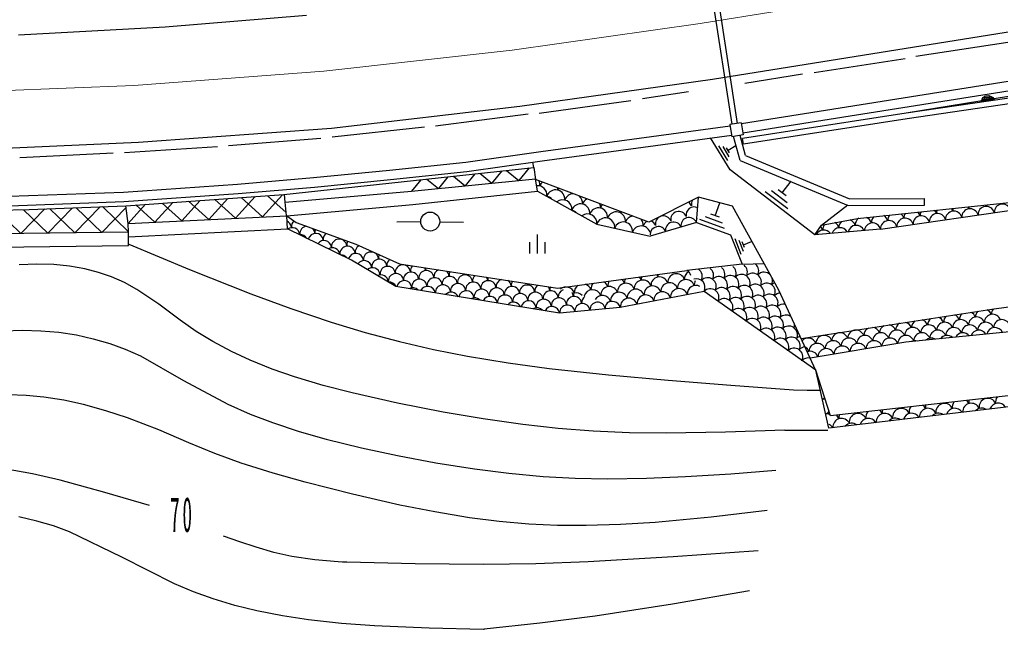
# Model space of a CAD drawing. Units: millimetres, scale not verified. Extents: x 40000 to 680000, y 20000 to 380000.
# Drawn here: x 476258 to 527761, y 248812 to 280828 of the extents above; entities that cross this region are included whole.
import ezdxf

# ---------------------------------------------------------------- set-up
doc = ezdxf.new("R2010")
doc.units = ezdxf.units.MM
doc.header["$LTSCALE"] = 1000
doc.linetypes.add('CHAIN', pattern=[18.5, 12, -1.5, 3.5, -1.5])
doc.layers.add('M-BGD', color=7, linetype='Continuous', lineweight=25)
doc.layers.add('M-BMK', color=2, linetype='CHAIN', lineweight=13)
doc.styles.add('ＭＳ ゴシック', font='')
doc.styles.get('ＭＳ ゴシック').set_extended_font_data('MS Gothic')

msp = doc.modelspace()

# ---------------------------------------------------------------- linework, layer by layer
at = {"layer": 'M-BGD'}
for p, q in [((512092, 287390), (513946, 275380)), ((511798, 287327), (513650, 275332)), ((512638, 277705), (552708, 284105)), ((491318, 281041), (483903, 280425)), ((483903, 280425), (476206, 280019)), ((546095, 280419), (514160, 275361)), ((546174, 279925), (514240, 274868)), ((528149, 279633), (523315, 278886)), ((522762, 278765), (517983, 278026)), ((536996, 278238), (522818, 275918)), ((502522, 276285), (512638, 277705)), ((517370, 277972), (514337, 277473)), ((537034, 277994), (522818, 275918)), ((537077, 277697), (522862, 275621)), ((511390, 277035), (508975, 276672)), ((527447, 276594), (526755, 276493)), ((526755, 276493), (526771, 276577)), ((526766, 276539), (527424, 276635)), ((526771, 276577), (526801, 276650)), ((527400, 276676), (526777, 276585)), ((526796, 276632), (527366, 276715)), ((526801, 276650), (526857, 276736)), ((527328, 276754), (526825, 276680)), ((526857, 276736), (526927, 276789)), ((526860, 276729), (527279, 276791)), ((526927, 276789), (527005, 276827)), ((527191, 276822), (526933, 276784)), ((527005, 276827), (527112, 276842)), ((527112, 276842), (527197, 276828)), ((527197, 276828), (527280, 276798)), ((527280, 276798), (527358, 276731)), ((527358, 276731), (527410, 276670)), ((527410, 276670), (527447, 276594)), ((492634, 275130), (502522, 276285)), ((508360, 276567), (503536, 275901)), ((502959, 275862), (498096, 275226)), ((522818, 275918), (514225, 274584)), ((522862, 275621), (514271, 274288)), ((482508, 274389), (492634, 275130)), ((497528, 275180), (492679, 274661)), ((503637, 273906), (513569, 275255)), ((514151, 275414), (513559, 275317)), ((513559, 275317), (513663, 274677)), ((514151, 275414), (514255, 274774)), ((492074, 274588), (487224, 274202)), ((503706, 273411), (513650, 274762)), ((513564, 272943), (512546, 274612)), ((514255, 274774), (513663, 274677)), ((514091, 273436), (513741, 274690)), ((514382, 273694), (514088, 274746)), ((514271, 274288), (514225, 274584)), ((472348, 273950), (482508, 274389)), ((486655, 274154), (481757, 273836)), ((513444, 273434), (512978, 274199)), ((513179, 274158), (513501, 273630)), ((513543, 273834), (513378, 274103)), ((513460, 273969), (513860, 274213)), ((481168, 273822), (476275, 273566)), ((499689, 273350), (503637, 273906)), ((514382, 273694), (519833, 271426)), ((490132, 271640), (503257, 273064)), ((495680, 272929), (499689, 273350)), ((499750, 272854), (503706, 273411)), ((503008, 273037), (502469, 272380)), ((503257, 273064), (503213, 273336)), ((503218, 273060), (503263, 273023)), ((503266, 273062), (503345, 272428)), ((514091, 273436), (519763, 271076)), ((487703, 272192), (491690, 272536)), ((491690, 272536), (495680, 272929)), ((495730, 272432), (499750, 272854)), ((496840, 271825), (503346, 272467)), ((497648, 272455), (498247, 271964)), ((498748, 272575), (498247, 271964)), ((499040, 272606), (499654, 272102)), ((500168, 272729), (499654, 272102)), ((500433, 272758), (501062, 272242)), ((501588, 272883), (501062, 272242)), ((501825, 272909), (502469, 272380)), ((503455, 271826), (503346, 272467)), ((518017, 269530), (513564, 272943)), ((481711, 271770), (487703, 272192)), ((487742, 271694), (491736, 272038)), ((491736, 272038), (495730, 272432)), ((497328, 272421), (496840, 271825)), ((509301, 270197), (503345, 272428)), ((516296, 271726), (516771, 272345)), ((475727, 271558), (481711, 271770)), ((481738, 271271), (487742, 271694)), ((481842, 271058), (490132, 271640)), ((487187, 271433), (486190, 270331)), ((488626, 271534), (487603, 270402)), ((487898, 271483), (489015, 270473)), ((490066, 271635), (489015, 270473)), ((489282, 271580), (490255, 270700)), ((490205, 271241), (490160, 271643)), ((490205, 271241), (496840, 271825)), ((496905, 271128), (503455, 271826)), ((503455, 271826), (506568, 270090)), ((511916, 271505), (509301, 270197)), ((511798, 270167), (511916, 271505)), ((513687, 271040), (511916, 271505)), ((516592, 270886), (515408, 271794)), ((515745, 271851), (516563, 271224)), ((516505, 271567), (516088, 271886)), ((519833, 271426), (523775, 271444)), ((523777, 271094), (523775, 271444)), ((475740, 271058), (481738, 271271)), ((476751, 270851), (481842, 271058)), ((479036, 270944), (477740, 269610)), ((480487, 271003), (479154, 269631)), ((479229, 270952), (480568, 269651)), ((481850, 270971), (480568, 269651)), ((480606, 271008), (481970, 269683)), ((481953, 270118), (481842, 271058)), ((482868, 271130), (481953, 270118)), ((482364, 271095), (483365, 270189)), ((484307, 271231), (483365, 270189)), ((483748, 271192), (484778, 270260)), ((485747, 271332), (484778, 270260)), ((485131, 271289), (486190, 270331)), ((486515, 271386), (487603, 270402)), ((490277, 270536), (490205, 271241)), ((490286, 270534), (496905, 271128)), ((512779, 270530), (513023, 271215)), ((516130, 266614), (513687, 271040)), ((518367, 270039), (519757, 271100)), ((519763, 271076), (523777, 271094)), ((520265, 270391), (528891, 271294)), ((521466, 269831), (529147, 270949)), ((471649, 270767), (476751, 270851)), ((475056, 270823), (476325, 269590)), ((477584, 270885), (476325, 269590)), ((476467, 270847), (477740, 269610)), ((477851, 270896), (479154, 269631)), ((481953, 270118), (490286, 270534)), ((490286, 270534), (490776, 270180)), ((490321, 269835), (490286, 270534)), ((512253, 270483), (513159, 270160)), ((513009, 270447), (512548, 270612)), ((481971, 269671), (481953, 270118)), ((490776, 270180), (493921, 269031)), ((497317, 270217), (496071, 270196)), ((498316, 270218), (499571, 270199)), ((506568, 270090), (509377, 269458)), ((511798, 270167), (509377, 269458)), ((511798, 270167), (513586, 269529)), ((513281, 269867), (511970, 270336)), ((518017, 269530), (518368, 270038)), ((518368, 270038), (520265, 270391)), ((481971, 269671), (467841, 269468)), ((481981, 268971), (481971, 269671)), ((481975, 269419), (490321, 269835)), ((493688, 268203), (490321, 269835)), ((503433, 269545), (503433, 268545)), ((513586, 269529), (514194, 267985)), ((521466, 269831), (518017, 269530)), ((468232, 268774), (481981, 268971)), ((481993, 269033), (485185, 267706)), ((493921, 269031), (496213, 268003)), ((503033, 269148), (503033, 268548)), ((503833, 269148), (503833, 268548)), ((514157, 268488), (513829, 269321)), ((514020, 269246), (514247, 268670)), ((514323, 268865), (514207, 269158)), ((514265, 269011), (514700, 269183)), ((477161, 267992), (476240, 267959)), ((478062, 267966), (477161, 267992)), ((478878, 267884), (478062, 267966)), ((479676, 267744), (478878, 267884)), ((496009, 266811), (493688, 268203)), ((496213, 268003), (504497, 266734)), ((514194, 267985), (511288, 267654)), ((514194, 267985), (515354, 268021)), ((480397, 267558), (479676, 267744)), ((481086, 267319), (480397, 267558)), ((481759, 267017), (481086, 267319)), ((485185, 267706), (488408, 266430)), ((504497, 266734), (511288, 267654)), ((527315, 265625), (542004, 267673)), ((482405, 266661), (481759, 267017)), ((504616, 265420), (496009, 266811)), ((483562, 265879), (482405, 266661)), ((488408, 266430), (490506, 265661)), ((512200, 266556), (507803, 265719)), ((518078, 262417), (512200, 266556)), ((518067, 262401), (516130, 266614)), ((484691, 265044), (483562, 265879)), ((490506, 265661), (492622, 264949)), ((507803, 265719), (504616, 265420)), ((517292, 264088), (527315, 265625)), ((485537, 264456), (484691, 265044)), ((492622, 264949), (494411, 264407)), ((475443, 264480), (476408, 264517)), ((476408, 264517), (477373, 264493)), ((477373, 264493), (478312, 264410)), ((478312, 264410), (479241, 264269)), ((479241, 264269), (480126, 264074)), ((486412, 263919), (485537, 264456)), ((494411, 264407), (496215, 263922)), ((529252, 264536), (522792, 263891)), ((480126, 264074), (480991, 263822)), ((480991, 263822), (481804, 263524)), ((487376, 263404), (486412, 263919)), ((496215, 263922), (497986, 263513)), ((522792, 263891), (517765, 263059)), ((481804, 263524), (482600, 263168)), ((488365, 262944), (487376, 263404)), ((497986, 263513), (499780, 263161)), ((482600, 263168), (484872, 261878)), ((489526, 262476), (488365, 262944)), ((499780, 263161), (501911, 262810)), ((501911, 262810), (504064, 262518)), ((490701, 262067), (489526, 262476)), ((504064, 262518), (507181, 262174)), ((507181, 262174), (510311, 261890)), ((518846, 260024), (518078, 262417)), ((518747, 259369), (518078, 262417)), ((538610, 262255), (518846, 260024)), ((484872, 261878), (487192, 260630)), ((492197, 261620), (490701, 262067)), ((510311, 261890), (513600, 261630)), ((538722, 261765), (518747, 259369)), ((493713, 261230), (492197, 261620)), ((496109, 260694), (493713, 261230)), ((513600, 261630), (516898, 261388)), ((516898, 261388), (517615, 261368)), ((517615, 261368), (518338, 261372)), ((476603, 261093), (475666, 261123)), ((477533, 261004), (476603, 261093)), ((478574, 260840), (477533, 261004)), ((479610, 260616), (478574, 260840)), ((480785, 260294), (479610, 260616)), ((487192, 260630), (488357, 260120)), ((498508, 260218), (496109, 260694)), ((481929, 259918), (480785, 260294)), ((488357, 260120), (489544, 259666)), ((500592, 259861), (498508, 260218)), ((483571, 259285), (481929, 259918)), ((489544, 259666), (490943, 259202)), ((502679, 259563), (500592, 259861)), ((485150, 258611), (483571, 259285)), ((490943, 259202), (492363, 258794)), ((504532, 259357), (502679, 259563)), ((506380, 259212), (504532, 259357)), ((508292, 259129), (506380, 259212)), ((510208, 259107), (508292, 259129)), ((513319, 259162), (510208, 259107)), ((516435, 259277), (513319, 259162)), ((516435, 259277), (517561, 259274)), ((517561, 259274), (518696, 259271)), ((486515, 258048), (485150, 258611)), ((492363, 258794), (494219, 258336)), ((487895, 257545), (486515, 258048)), ((494219, 258336), (496099, 257934)), ((489572, 257012), (487895, 257545)), ((496099, 257934), (498123, 257554)), ((498123, 257554), (500152, 257235)), ((476928, 256972), (475459, 257246)), ((491259, 256538), (489572, 257012)), ((500152, 257235), (501947, 257010)), ((501947, 257010), (503755, 256844)), ((513603, 256984), (515972, 257165)), ((478381, 256638), (476928, 256972)), ((480741, 256002), (478381, 256638)), ((493739, 255909), (491259, 256538)), ((503755, 256844), (505437, 256749)), ((505437, 256749), (507121, 256715)), ((507121, 256715), (509176, 256743)), ((509176, 256743), (511234, 256832)), ((511234, 256832), (513603, 256984)), ((483085, 255308), (480741, 256002)), ((496226, 255340), (493739, 255909)), ((498056, 254977), (496226, 255340)), ((499882, 254676), (498056, 254977)), ((515510, 255053), (512572, 254712)), ((477161, 254502), (476217, 254713)), ((478029, 254242), (477161, 254502)), ((501437, 254477), (499882, 254676)), ((502994, 254338), (501437, 254477)), ((509626, 254430), (507820, 254314)), ((512572, 254712), (509626, 254430)), ((478870, 253928), (478029, 254242)), ((481632, 252598), (478870, 253928)), ((504504, 254268), (502994, 254338)), ((506007, 254258), (504504, 254268)), ((507820, 254314), (506007, 254258)), ((487827, 253408), (486967, 253714)), ((488682, 253121), (487827, 253408)), ((489611, 252851), (488682, 253121)), ((515047, 252941), (510585, 252621)), ((484390, 251204), (481632, 252598)), ((490544, 252642), (489611, 252851)), ((491759, 252469), (490544, 252642)), ((492986, 252355), (491759, 252469)), ((510585, 252621), (506122, 252361)), ((493216, 252348), (492986, 252355)), ((493446, 252342), (493216, 252348)), ((497032, 252247), (493446, 252342)), ((500608, 252212), (497032, 252247)), ((503365, 252256), (500608, 252212)), ((506122, 252361), (503365, 252256)), ((485396, 250779), (484390, 251204)), ((514584, 250829), (510543, 250143)), ((486413, 250414), (485396, 250779)), ((487553, 250073), (486413, 250414)), ((488711, 249789), (487553, 250073)), ((510543, 250143), (506484, 249514)), ((490061, 249525), (488711, 249789)), ((491424, 249320), (490061, 249525)), ((493165, 249129), (491424, 249320)), ((506484, 249514), (503571, 249135)), ((494896, 249000), (493165, 249129)), ((497762, 248876), (494896, 249000)), ((500623, 248812), (497762, 248876)), ((500643, 248814), (500623, 248812)), ((500653, 248815), (500643, 248814)), ((503571, 249135), (500653, 248815))]:
    msp.add_line(p, q, dxfattribs=at)
msp.add_circle((497821, 270226), 498, dxfattribs=at)
for centre, radius, start, end in [((503467, 271618), 483, 353.5001, 97.3166), ((503093, 272143), 483, 353.5001, 26.8045), ((504030, 271933), 483, 131.8485, 161.1421), ((504030, 271933), 483, 353.5001, 7.0686), ((504967, 271722), 483, 148.4213, 161.1421), ((503841, 271092), 483, 40.6273, 81.0815), ((504404, 271407), 483, 353.5001, 161.1421), ((505340, 271196), 483, 89.5043, 161.1421), ((505340, 271196), 483, 353.5001, 49.4128), ((504777, 270881), 483, 353.5001, 128.8483), ((505714, 270670), 483, 353.5001, 161.1421), ((506277, 270986), 483, 117.5908, 161.1421), ((506651, 270460), 483, 353.5001, 161.1421), ((506277, 270986), 483, 353.5001, 21.3263), ((507214, 270775), 483, 136.1672, 161.1421), ((511679, 270572), 422, 63.5891, 191.2225), ((511147, 270895), 422, 21.4358, 55.0611), ((511954, 271132), 422, 150.34, 191.2225), ((525685, 270781), 434, 162.0294, 181.5489), ((525685, 270781), 434, 15.0148, 29.926), ((526539, 270905), 434, 166.9481, 181.5489), ((527021, 270588), 434, 15.0148, 181.5489), ((527874, 270712), 434, 15.0148, 181.5489), ((505151, 270356), 483, 42.4146, 79.2941), ((506088, 270145), 483, 353.5001, 128.2086), ((507024, 269934), 483, 353.5001, 161.1421), ((507587, 270249), 483, 353.5001, 161.1421), ((508524, 270038), 483, 98.8398, 161.1421), ((510066, 270100), 422, 21.4358, 191.2225), ((510872, 270336), 422, 21.4358, 191.2225), ((511405, 270013), 422, 21.4358, 191.2225), ((512212, 270249), 422, 158.6957, 191.2225), ((520565, 270036), 434, 123.7211, 181.5489), ((520565, 270036), 434, 15.0148, 68.2344), ((521418, 270160), 434, 132.3494, 181.5489), ((521418, 270160), 434, 15.0148, 59.606), ((522272, 270284), 434, 139.4813, 181.5489), ((522754, 269967), 434, 15.0148, 181.5489), ((522272, 270284), 434, 15.0148, 52.4742), ((523125, 270408), 434, 145.7763, 181.5489), ((523607, 270091), 434, 15.0148, 181.5489), ((523125, 270408), 434, 15.0148, 46.1792), ((523979, 270533), 434, 151.5322, 181.5489), ((524461, 270215), 434, 15.0148, 181.5489), ((523979, 270533), 434, 15.0148, 40.4232), ((524832, 270657), 434, 156.915, 181.5489), ((525314, 270340), 434, 15.0148, 181.5489), ((524832, 270657), 434, 15.0148, 35.0405), ((526167, 270464), 434, 15.0148, 181.5489), ((490132, 269882), 400, 7.4756, 65.0308), ((490569, 269506), 400, 7.4756, 126.2362), ((490928, 269957), 400, 130.9258, 183.2515), ((491366, 269581), 400, 95.7541, 183.2515), ((507961, 269723), 483, 353.5001, 161.1421), ((508898, 269513), 483, 18.3576, 161.1421), ((508524, 270038), 483, 353.5001, 40.0773), ((509461, 269828), 483, 122.6338, 161.1421), ((509791, 269540), 422, 21.4358, 180.6352), ((509259, 269863), 422, 21.4358, 68.0495), ((510598, 269777), 422, 21.4358, 191.2225), ((518005, 269663), 434, 15.0148, 43.9882), ((518858, 269787), 434, 139.823, 181.5489), ((519340, 269470), 434, 28.7307, 161.2375), ((518858, 269787), 434, 15.0148, 61.243), ((519712, 269911), 434, 132.1067, 181.5489), ((520194, 269594), 434, 21.7483, 168.2199), ((519712, 269911), 434, 15.0148, 68.9594), ((521047, 269718), 434, 15.0148, 174.9534), ((521900, 269843), 434, 15.0148, 181.5489), ((491006, 269130), 400, 30.9508, 97.3388), ((491803, 269205), 400, 7.4756, 165.6284), ((491366, 269581), 400, 7.4756, 44.0922), ((492162, 269656), 400, 157.5433, 183.2515), ((492599, 269280), 400, 126.655, 183.2515), ((518487, 269346), 434, 36.1121, 153.8561), ((492240, 268829), 400, 7.4756, 144.3761), ((492677, 268453), 400, 7.4756, 121.568), ((493037, 268904), 400, 7.4756, 183.2515), ((493474, 268528), 400, 7.4756, 183.2515), ((493833, 268979), 400, 148.5597, 183.2515), ((494271, 268603), 400, 117.6813, 183.2515), ((493114, 268078), 400, 39.2645, 89.0251), ((493911, 268152), 400, 7.4756, 161.5404), ((494708, 268227), 400, 7.4756, 183.2515), ((495504, 268302), 400, 153.3507, 183.2515), ((494348, 267776), 400, 7.4756, 145.2572), ((495145, 267851), 400, 7.4756, 183.2515), ((495582, 267475), 400, 7.4756, 183.2515), ((495942, 267926), 400, 128.8669, 183.2515), ((496379, 267550), 400, 7.4756, 183.2515), ((497175, 267625), 400, 136.4998, 183.2515), ((512838, 267459), 454, 332.8149, 52.5813), ((513430, 267517), 454, 332.8149, 51.6698), ((514022, 267575), 454, 332.8149, 50.7733), ((514615, 267634), 454, 332.8149, 49.891), ((494785, 267400), 400, 7.4756, 131.0035), ((495222, 267024), 400, 7.4756, 115.4477), ((496019, 267099), 400, 7.4756, 183.2515), ((496816, 267174), 400, 7.4756, 183.2515), ((497613, 267249), 400, 7.4756, 183.2515), ((497175, 267625), 400, 7.4756, 26.078), ((497972, 267700), 400, 166.4407, 183.2515), ((498409, 267324), 400, 113.3781, 183.2515), ((498846, 266948), 400, 7.4756, 183.2515), ((498409, 267324), 400, 7.4756, 49.1997), ((499206, 267398), 400, 150.1162, 183.2515), ((499643, 267023), 400, 7.4756, 183.2515), ((500440, 267097), 400, 131.6575, 183.2515), ((508469, 267007), 451, 17.5226, 43.441), ((509348, 267174), 451, 159.2008, 184.0567), ((509862, 266867), 451, 17.5226, 184.0567), ((509348, 267174), 451, 17.5226, 36.2296), ((510227, 267342), 451, 165.947, 184.0567), ((510742, 267035), 451, 17.5226, 184.0567), ((511621, 267202), 451, 125.5848, 184.0567), ((511062, 267283), 454, 14.4205, 55.4169), ((511654, 267342), 454, 332.8149, 54.4537), ((512246, 267400), 454, 332.8149, 53.5089), ((512980, 266881), 454, 332.8149, 136.5742), ((513572, 266939), 454, 332.8149, 136.5742), ((514164, 266998), 454, 332.8149, 136.5742), ((514756, 267056), 454, 332.8149, 136.5742), ((515348, 267114), 454, 41.3753, 136.5742), ((495660, 266649), 400, 23.5059, 96.1999), ((496456, 266723), 400, 7.4756, 168.6344), ((497253, 266798), 400, 7.4756, 183.2515), ((497690, 266422), 400, 7.5897, 154.0412), ((498050, 266873), 400, 7.4756, 183.2515), ((498487, 266497), 400, 7.4756, 183.1396), ((499284, 266572), 400, 7.4756, 183.2515), ((500080, 266647), 400, 7.4756, 183.2515), ((500877, 266722), 400, 7.4756, 183.2515), ((500440, 267097), 400, 7.4756, 30.9203), ((501237, 267172), 400, 162.5574, 183.2515), ((501674, 266796), 400, 105.1526, 183.2515), ((502111, 266420), 400, 7.4756, 183.2515), ((501674, 266796), 400, 7.4756, 57.4252), ((502471, 266871), 400, 145.9184, 183.2515), ((502908, 266495), 400, 7.4756, 183.2515), ((503704, 266570), 400, 126.4485, 183.2515), ((503704, 266570), 400, 7.4756, 36.1293), ((504501, 266645), 400, 158.6331, 183.2515), ((505831, 266504), 451, 123.0947, 184.0567), ((505831, 266504), 451, 17.5226, 72.3357), ((506710, 266672), 451, 134.8743, 184.0567), ((507224, 266365), 451, 17.5226, 184.0567), ((506710, 266672), 451, 17.5226, 60.5561), ((507590, 266839), 451, 144.0507, 184.0567), ((508104, 266532), 451, 17.5226, 184.0567), ((507590, 266839), 451, 17.5226, 51.3796), ((508469, 267007), 451, 151.9894, 184.0567), ((508983, 266700), 451, 17.5226, 184.0567), ((509497, 266393), 451, 17.5226, 184.0567), ((510376, 266560), 451, 17.5226, 184.0567), ((511256, 266728), 451, 17.5226, 184.0567), ((511770, 266421), 451, 61.9063, 184.0567), ((511796, 266764), 454, 332.8149, 106.614), ((512135, 266895), 451, 151.4455, 184.0567), ((512388, 266822), 454, 332.8149, 136.5742), ((513713, 266361), 454, 332.8149, 136.5742), ((514305, 266420), 454, 332.8149, 136.5742), ((514897, 266478), 454, 332.8149, 136.5742), ((515489, 266536), 454, 332.8149, 136.5742), ((516081, 266595), 454, 112.3062, 136.5742), ((515348, 267114), 454, 332.8149, 16.4253), ((496894, 266348), 400, 43.0613, 118.5696), ((498924, 266121), 400, 23.441, 138.1899), ((499721, 266196), 400, 7.4756, 168.6891), ((500518, 266271), 400, 7.4756, 183.2515), ((500955, 265895), 400, 7.5326, 154.0983), ((501314, 266346), 400, 7.4756, 183.2515), ((501751, 265970), 400, 7.4756, 183.1956), ((502548, 266044), 400, 7.4756, 183.2515), ((503345, 266119), 400, 7.4756, 183.2515), ((504142, 266194), 400, 7.4756, 183.2515), ((504938, 266269), 400, 111.0031, 183.2515), ((504952, 266336), 451, 17.5226, 129.7503), ((505375, 265893), 400, 7.4756, 183.2515), ((504938, 266269), 400, 7.4756, 34.85), ((505735, 266344), 400, 161.53, 183.2515), ((505466, 266030), 451, 42.6382, 103.2149), ((506172, 265968), 400, 125.9614, 183.2515), ((506345, 266197), 451, 17.5226, 166.6406), ((506859, 265890), 451, 17.5226, 148.36), ((507738, 266058), 451, 17.5226, 184.0567), ((508618, 266225), 451, 17.5226, 184.0567), ((509132, 265918), 451, 17.5226, 184.0567), ((510011, 266086), 451, 17.5226, 184.0567), ((510890, 266253), 451, 17.5226, 184.0567), ((512529, 266244), 454, 332.8149, 136.5742), ((513121, 266303), 454, 332.8149, 136.5742), ((514447, 265842), 454, 332.8149, 136.5742), ((515039, 265900), 454, 332.8149, 136.5742), ((515631, 265959), 454, 332.8149, 136.5742), ((516223, 266017), 454, 93.3292, 136.5742), ((500158, 265820), 400, 42.9721, 118.6588), ((502189, 265594), 400, 23.3761, 138.2548), ((502985, 265668), 400, 7.4756, 168.7438), ((503782, 265743), 400, 7.4756, 183.2515), ((504219, 265367), 400, 7.4756, 154.1554), ((504579, 265818), 400, 7.4756, 183.2515), ((505016, 265442), 400, 7.4756, 183.2515), ((505813, 265517), 400, 7.4756, 183.2515), ((506609, 265592), 400, 7.4756, 183.2515), ((507406, 265667), 400, 138.3776, 183.2515), ((507373, 265583), 451, 17.5226, 128.3306), ((508253, 265751), 451, 17.5226, 184.0567), ((513263, 265725), 454, 332.8149, 136.5742), ((513855, 265783), 454, 332.8149, 136.5742), ((515180, 265322), 454, 332.8149, 136.5742), ((515772, 265381), 454, 332.8149, 136.5742), ((516364, 265439), 454, 76.8921, 136.5742), ((503422, 265293), 400, 42.8831, 118.7479), ((513996, 265206), 454, 332.8149, 136.5742), ((514588, 265264), 454, 332.8149, 136.5742), ((515914, 264803), 454, 332.8149, 136.5742), ((516506, 264861), 454, 55.2024, 136.5742), ((525203, 264926), 432, 129.4595, 178.856), ((525203, 264926), 432, 19.9509, 67.9816), ((526041, 265064), 432, 131.993, 178.856), ((526041, 265064), 432, 19.9509, 65.4481), ((526879, 265203), 432, 134.366, 178.856), ((527355, 264924), 432, 19.9509, 178.856), ((526879, 265203), 432, 19.9509, 63.0751), ((527716, 265342), 432, 136.8664, 178.856), ((514730, 264686), 454, 332.8149, 136.5742), ((515322, 264745), 454, 332.8149, 136.5742), ((516647, 264284), 454, 332.8149, 136.5742), ((516506, 264861), 454, 332.8149, 354.1799), ((521852, 264371), 432, 116.3118, 178.856), ((521852, 264371), 432, 19.9509, 81.1293), ((522690, 264509), 432, 120.3163, 178.856), ((522690, 264509), 432, 19.9509, 77.1248), ((523527, 264648), 432, 123.712, 178.856), ((524004, 264369), 432, 19.9509, 178.856), ((523527, 264648), 432, 19.9509, 73.7291), ((524365, 264787), 432, 126.7217, 178.856), ((524842, 264508), 432, 19.9509, 178.856), ((524365, 264787), 432, 19.9509, 70.7194), ((525680, 264647), 432, 19.9509, 178.856), ((526156, 264368), 432, 19.9509, 178.856), ((526517, 264786), 432, 19.9509, 178.856), ((526994, 264507), 432, 19.9509, 178.856), ((527832, 264646), 432, 19.9509, 178.856), ((515463, 264167), 454, 332.8149, 136.5742), ((516055, 264225), 454, 332.8149, 136.5742), ((517239, 264342), 454, 122.0766, 136.5742), ((518501, 263816), 432, 19.9509, 178.856), ((519338, 263954), 432, 19.9509, 178.856), ((520176, 264093), 432, 19.9509, 178.856), ((520653, 263814), 432, 19.9509, 178.856), ((521014, 264232), 432, 111.1212, 178.856), ((521014, 264232), 432, 19.9509, 86.32), ((521491, 263953), 432, 19.9509, 178.856), ((522328, 264092), 432, 19.9509, 178.856), ((522805, 263813), 432, 19.9509, 178.856), ((523166, 264231), 432, 19.9509, 178.856), ((523643, 263952), 432, 19.9509, 178.856), ((524481, 264091), 432, 19.9509, 178.856), ((524957, 263812), 432, 48.5579, 142.8375), ((525318, 264229), 432, 19.9509, 178.856), ((525795, 263951), 432, 39.2799, 152.1155), ((526633, 264089), 432, 30.9151, 160.4803), ((527471, 264228), 432, 23.0938, 168.3017), ((516197, 263647), 454, 332.8149, 136.5742), ((516789, 263706), 454, 332.8149, 136.5742), ((517381, 263764), 454, 107.7938, 136.5742), ((517663, 263677), 432, 19.9509, 137.1824), ((518139, 263398), 432, 19.9509, 178.856), ((518977, 263537), 432, 19.9509, 178.856), ((519815, 263676), 432, 19.9509, 178.856), ((520291, 263397), 432, 19.9509, 178.856), ((521129, 263536), 432, 19.9509, 178.856), ((521967, 263674), 432, 19.9509, 178.856), ((523281, 263534), 432, 74.8243, 116.5712), ((524119, 263673), 432, 59.5298, 131.8657), ((516930, 263128), 454, 332.8149, 136.5742), ((517522, 263186), 454, 93.0541, 136.5742), ((517301, 263259), 432, 19.9509, 63.3227), ((517778, 262981), 432, 19.9509, 111.9248), ((518616, 263119), 432, 19.9509, 178.856), ((519454, 263258), 432, 19.9509, 178.856), ((517664, 262608), 454, 76.5675, 136.5742), ((518451, 260502), 393, 71.9793, 95.6479), ((518284, 261264), 393, 289.1138, 311.2342), ((524825, 260224), 454, 23.4553, 189.9894), ((525688, 260484), 454, 143.1346, 189.9894), ((526234, 260230), 454, 23.4553, 182.1777), ((525688, 260484), 454, 23.4553, 49.7459), ((526550, 260743), 454, 167.0888, 189.9894), ((527097, 260489), 454, 23.4553, 189.9894), ((527643, 260235), 454, 32.9228, 160.7585), ((527960, 260748), 454, 144.5157, 189.9894), ((518618, 259740), 393, 57.2109, 95.6479), ((518451, 260502), 393, 289.1138, 323.609), ((520281, 259695), 454, 23.4553, 189.9894), ((521144, 259954), 454, 140.2726, 189.9894), ((521690, 259701), 454, 23.4553, 184.1879), ((521144, 259954), 454, 23.4553, 52.6078), ((522006, 260214), 454, 164.9194, 189.9894), ((522553, 259960), 454, 23.4553, 189.9894), ((523100, 259706), 454, 30.7099, 162.9714), ((523416, 260219), 454, 141.7213, 189.9894), ((523962, 259965), 454, 23.4553, 183.1833), ((523416, 260219), 454, 23.4553, 51.1592), ((524278, 260478), 454, 166.0079, 189.9894), ((524509, 259711), 454, 56.5717, 137.1096), ((525371, 259970), 454, 31.8114, 161.8699), ((526781, 259976), 454, 58.1491, 135.5321), ((519418, 259436), 454, 23.4553, 185.1915), ((518872, 259690), 454, 23.4553, 54.0958), ((519734, 259949), 454, 163.8226, 189.9894), ((519965, 259182), 454, 53.5604, 140.1208), ((520828, 259441), 454, 29.6177, 164.0636), ((522237, 259447), 454, 55.0439, 138.6374), ((518556, 259177), 454, 28.5342, 60.6681)]:
    msp.add_arc(centre, radius, start, end, dxfattribs=at)
at = {"layer": 'M-BMK'}
for p, q in [((511987, 280629), (551428, 286963)), ((502125, 279228), (511987, 280629)), ((492225, 278126), (502125, 279228)), ((482250, 277362), (492225, 278126)), ((472259, 276978), (482250, 277362))]:
    msp.add_line(p, q, dxfattribs=at)

# ---------------------------------------------------------------- texts
at = {"layer": 'M-BGD', "insert": (484161, 253901), "char_height": 1833, "attachment_point": 7, "style": 'ＭＳ ゴシック'}
msp.add_mtext('\\T1.3;\\W0.4;70', dxfattribs=at)

doc.saveas('drawing.dxf')
